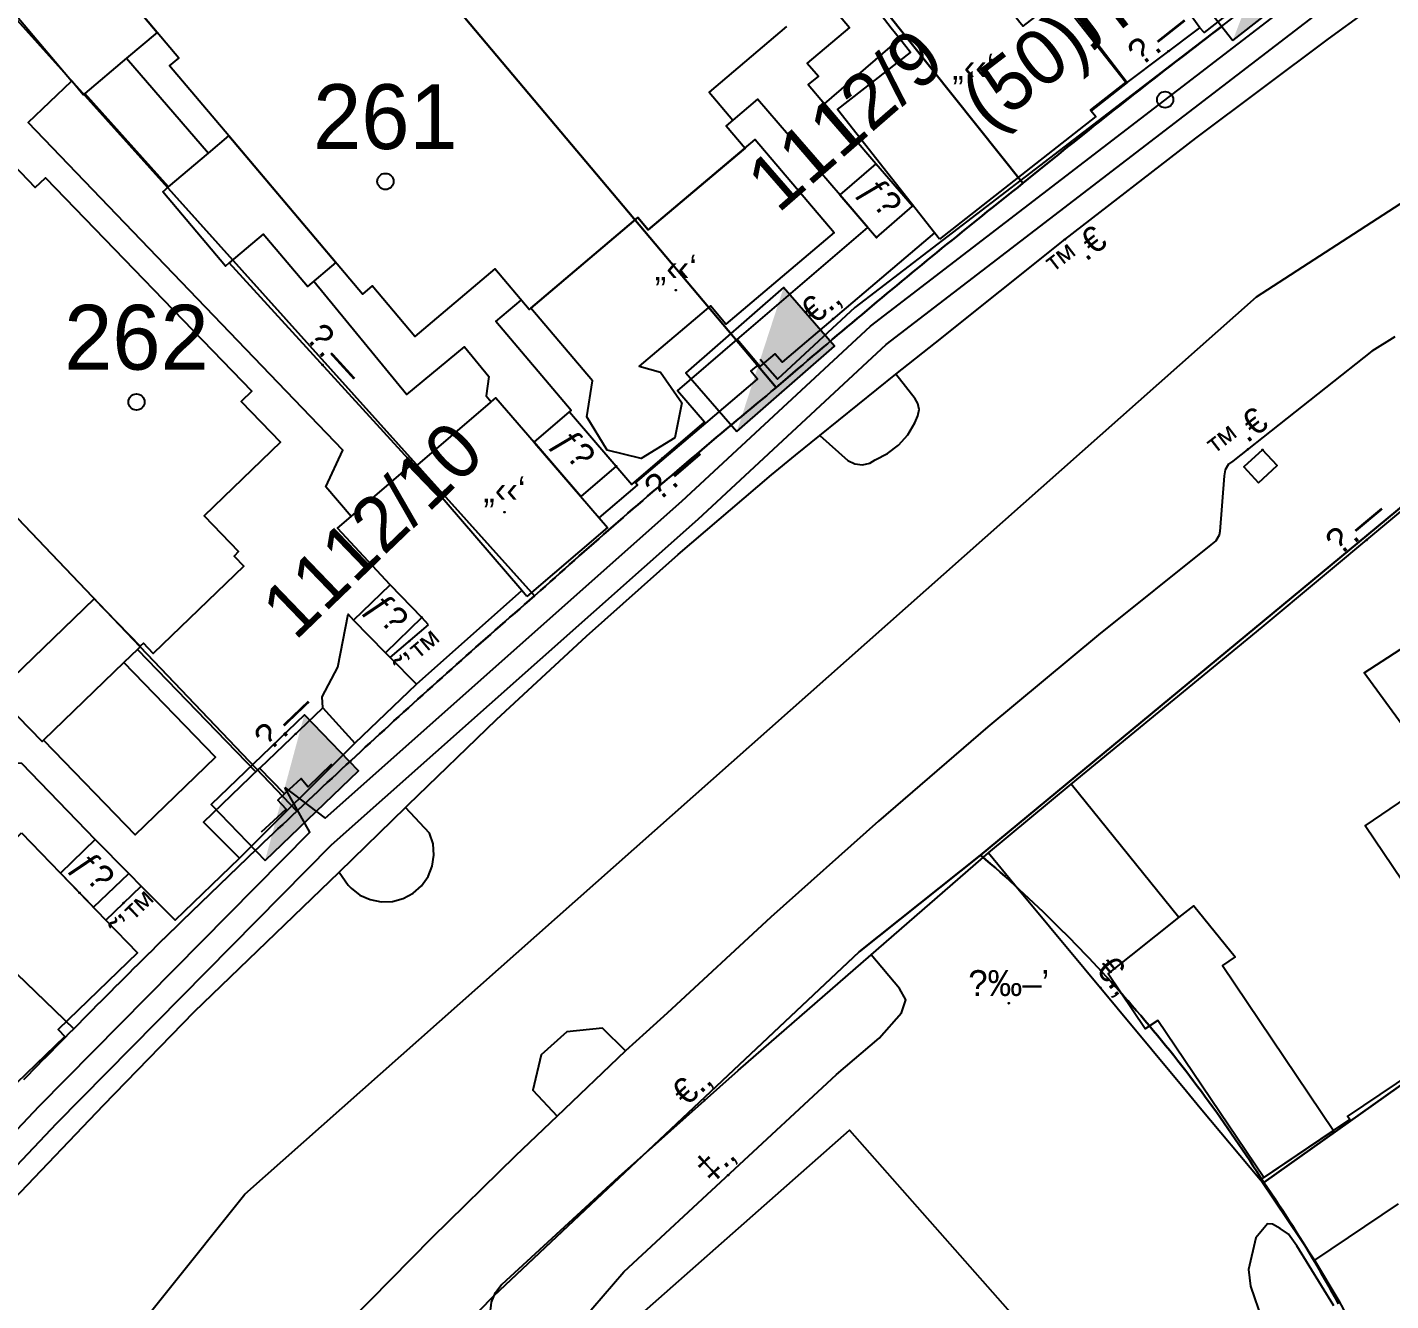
# Model space of a CAD drawing. Header units: metres. Extents: x 218299 to 220222, y 572714 to 574340.
# Drawn here: x 218856.38 to 218898.45, y 573636.9 to 573676.2 of the extents above; entities that cross this region are included whole.
import ezdxf
from ezdxf.enums import TextEntityAlignment as Align

# ---------------------------------------------------------------- set-up
doc = ezdxf.new("R2010")
doc.units = ezdxf.units.M
doc.header["$MEASUREMENT"] = 0
for name, color, linetype in [('1602', 44, 'Continuous'), ('1603', 44, 'Continuous'), ('6151', 102, 'CABLEUNDEXIST03'), ('6261', 7, 'Continuous'), ('6910', 102, 'Continuous'), ('A_POINTS', 2, 'Continuous'), ('M2200', 253, 'Continuous'), ('M2207', 253, 'Continuous'), ('M2401', 7, 'Continuous'), ('M2404', 7, 'Continuous'), ('M2407', 253, 'Continuous'), ('M2408', 253, 'Continuous'), ('M2412', 253, 'Continuous'), ('M2420', 253, 'Continuous'), ('M2601', 253, 'Continuous'), ('M2602', 253, 'Continuous'), ('M2604', 253, 'Continuous'), ('M2605', 253, 'Continuous'), ('M2612', 253, 'Continuous'), ('M2802', 253, 'Continuous'), ('M2804', 253, 'Continuous'), ('M5250', 253, 'Continuous')]:
    doc.layers.add(name, color=color, linetype=linetype)
doc.styles.add('HEBTXT', font='HEBTXT')
doc.styles.add('MAVAT_HEBTXT', font='HEBTXT')
doc.linetypes.add('CABLEUNDEXIST03', pattern='A,3.5,[222,elecad.shx,S=0.01,R=0,X=0,Y=0],1.5', length=5)

# ---------------------------------------------------------------- blocks, each defined once
blk = doc.blocks.new('6261')
blk.add_lwpolyline([(-2, -1.2), (2, -1.2), (2, 1.2), (-2, 1.2)], close=True)
at = {"color": 0}
blk.add_solid([(2, 1.2), (-2, -1.2), (2, -1.2)], dxfattribs=at)
at = {"color": 0, "style": 'HEBTXT'}
blk.add_attdef('PIL_NAME', (2.689, 2.418), '', height=1.7, dxfattribs=at)
at = {"style": 'HEBTXT'}
blk.add_attdef('CAMUT_MONIM', (2.489, 0.218), '', height=1.7, dxfattribs=at)
at = {"color": 0, "style": 'HEBTXT', "flags": 1}
for tag, p in [('TYPE', (2.585, -1.773)), ('MAP_TYPE', (2.689, -3.782))]:
    blk.add_attdef(tag, p, '', height=1.7, dxfattribs=at)
blk = doc.blocks.new('6910')
at = {"layer": 'A_POINTS'}
blk.add_circle((0, 0), 0.25, dxfattribs=at)
at = {"color": 0, "style": 'HEBTXT', "flags": 1}
blk.add_attdef('CODE', (-2.918, 6.399), '', height=1.7, dxfattribs=at)
at = {"color": 0, "style": 'HEBTXT'}
for tag, p in [('PATH', (0.169, 4.708)), ('HTCH', (0.169, 2.708))]:
    blk.add_attdef(tag, text='', height=1.7, dxfattribs=at).set_placement(p, align=Align.MIDDLE_CENTER)
blk = doc.blocks.new('1603')
at = {"layer": 'A_POINTS'}
blk.add_circle((0, 0), 0.25, dxfattribs=at)
at = {"color": 0, "style": 'HEBTXT'}
blk.add_attdef('PARCEL_NUM', text='', height=2, dxfattribs=at).set_placement((0, 1), align=Align.CENTER)
at = {"color": 0, "style": 'HEBTXT', "flags": 1}
blk.add_attdef('LOT_NUM', text='', height=2, dxfattribs=at).set_placement((0, -2.5), align=Align.CENTER)
blk = doc.blocks.new('M2404')
blk.add_circle((0, 0), 0.025)
at = {"style": 'MAVAT_HEBTXT'}
blk.add_attdef('NAME', text='', height=0.8, dxfattribs=at).set_placement((0, 1.592), align=Align.MIDDLE)
blk = doc.blocks.new('M2804')
blk.add_circle((0, 0), 0.025)
at = {"style": 'MAVAT_HEBTXT'}
blk.add_attdef('NAME', text='', height=0.8, dxfattribs=at).set_placement((0, 1.592), align=Align.MIDDLE)
blk = doc.blocks.new('M2602')
blk.add_circle((0, 0), 0.025)
at = {"style": 'MAVAT_HEBTXT'}
blk.add_attdef('NAME', text='', height=0.8, dxfattribs=at).set_placement((0, 1.592), align=Align.MIDDLE)
blk = doc.blocks.new('M2604')
blk.add_circle((0, 0), 0.025)
at = {"style": 'MAVAT_HEBTXT'}
blk.add_attdef('NAME', text='', height=0.8, dxfattribs=at).set_placement((0, 1.592), align=Align.MIDDLE)
blk = doc.blocks.new('M2605')
blk.add_circle((0, 0), 0.025)
at = {"style": 'MAVAT_HEBTXT'}
blk.add_attdef('NAME', text='', height=0.8, dxfattribs=at).set_placement((0, 1.592), align=Align.MIDDLE)
blk = doc.blocks.new('M2612')
blk.add_circle((0, 0), 0.025)
at = {"style": 'MAVAT_HEBTXT'}
blk.add_attdef('NAME', text='', height=0.8, dxfattribs=at).set_placement((0, 1.592), align=Align.MIDDLE)
blk = doc.blocks.new('M2207')
blk.add_circle((0, 0), 0.025)
at = {"style": 'MAVAT_HEBTXT'}
blk.add_attdef('NAME', text='', height=0.8, dxfattribs=at).set_placement((0, 1.592), align=Align.MIDDLE)
blk = doc.blocks.new('M2412')
blk.add_circle((0, 0), 0.025)
at = {"style": 'MAVAT_HEBTXT'}
blk.add_attdef('NAME', text='', height=0.8, dxfattribs=at).set_placement((0, 1.592), align=Align.MIDDLE)
blk = doc.blocks.new('M5250')
blk.add_circle((0, 0), 0.025)
at = {"style": 'MAVAT_HEBTXT'}
blk.add_attdef('NAME', text='', height=0.8, dxfattribs=at).set_placement((0, 1.25), align=Align.MIDDLE)
blk = doc.blocks.new('111')
at = {"layer": 'M2200'}
for points in [[(218879.809, 573676.218, 587.205), (218877.414, 573674.193, 587.205), (218878.148, 573673.325, 584.471), (218878.148, 573673.325, 584.471), (218877.947, 573673.155, 584.471), (218878.529, 573672.467, 584.1), (218875.542, 573669.941, 584.1), (218875.542, 573669.941, 584.1), (218875.218, 573670.324, 584.167), (218871.917, 573667.533, 584.167), (218871.867, 573667.491, 584.167), (218870.809, 573668.742, 586.71), (218868.343, 573666.657, 586.71), (218867.024, 573668.217, 587.227), (218866.724, 573667.964, 587.227), (218862.6, 573672.842, 587.251), (218860.773, 573675.002, 587.261), (218861.062, 573675.246, 587.261), (218859.722, 573676.83, 586.98)], [(218855.496, 573672.429, 584.327), (218856.63, 573671.256, 586.892), (218856.94, 573671.555, 586.892), (218863.311, 573664.963, 586.892), (218862.986, 573664.648, 586.892), (218864.194, 573663.398, 584.619), (218861.837, 573661.119, 584.777), (218862.903, 573660.016, 584.259), (218862.76, 573659.878, 584.259), (218863.06, 573659.568, 584.181), (218860.271, 573656.872, 584.181), (218859.963, 573657.19, 584.226), (218859.865, 573657.095, 584.271), (218858.449, 573658.56, 585.103), (218858.449, 573658.56, 585.103), (218855.63, 573655.836, 585.463)], [(218898.675, 573639.893, 583.807), (218896.092, 573638.152, 583.582), (218896.092, 573638.152, 583.582), (218894.424, 573640.628, 583.875), (218894.424, 573640.628, 583.875), (218896.685, 573642.152, 583.967), (218897.183, 573642.487, 583.987), (218897.117, 573642.586, 583.537), (218901.644, 573645.636, 584.392), (218897.653, 573651.558, 583.672), (218899.943, 573653.102, 583.66)]]:
    blk.add_polyline3d(points, dxfattribs=at)
blk.add_polyline3d([(218873.056, 573634.487, 583.514), (218881.748, 573642.16, 583.514), (218888.252, 573634.793, 583.544), (218881.669, 573628.981, 583.544), (218881.669, 573628.981, 583.544), (218878.914, 573632.102, 583.694), (218877.761, 573631.085, 583.694), (218878.435, 573630.322, 583.064), (218877.479, 573629.477, 583.064), (218877.479, 573629.477, 583.064)], close=True, dxfattribs=at)
at = {"layer": 'M2207'}
for points in [[(218860.555, 573677.534, 584.111), (218859.722, 573676.83, 584.111), (218860.391, 573676.039, 584.021), (218859.448, 573675.241, 584.031), (218858.157, 573674.15, 584.043), (218858.109, 573674.11, 584.044), (218857.762, 573674.52, 584.083), (218857.748, 573674.536, 584.084), (218855.322, 573677.406, 584.359), (218855.322, 573677.406, 584.359), (218855.322, 573677.406, 584.359), (218858.623, 573680.197, 584.336), (218858.623, 573680.197, 584.336), (218860.602, 573677.857, 584.111), (218860.415, 573677.699, 584.111)], [(218884.526, 573669.656, 582.986), (218884.375, 573669.85, 583.003), (218881.383, 573673.657, 583.324), (218883.627, 573675.42, 583.346), (218883.3, 573675.836, 583.296), (218883.036, 573676.173, 583.256), (218882.445, 573676.925, 583.166), (218882.445, 573676.925, 583.166), (218884.987, 573678.923, 583.414), (218886.217, 573677.358, 583.309), (218887.005, 573676.356, 583.242), (218887.105, 573676.228, 583.234), (218888.222, 573677.105, 583.054), (218890.269, 573674.5, 583.054), (218889.183, 573673.647, 583.042), (218889.207, 573673.616, 583.042), (218889.344, 573673.442, 583.042)], [(218862.6, 573672.842, 584.651), (218865.902, 573668.936, 583.796), (218865.026, 573668.195, 583.695), (218863.659, 573669.812, 584.077), (218862.613, 573668.928, 583.794), (218862.496, 573668.829, 583.762), (218860.561, 573671.118, 583.762), (218860.741, 573671.27, 583.841), (218861.973, 573672.311, 584.378)], [(218871.917, 573667.533, 584.167), (218875.218, 573670.324, 584.167), (218875.542, 573669.941, 584.077), (218878.843, 573672.732, 583.987), (218881.273, 573669.858, 583.897), (218877.936, 573667.036, 583.897), (218877.461, 573667.598, 583.909), (218875.257, 573665.734, 583.954), (218875.918, 573665.552, 583.459), (218876.574, 573664.607, 583.47), (218876.358, 573663.523, 583.47), (218875.317, 573662.892, 583.582), (218874.272, 573663.144, 583.627), (218873.644, 573664.172, 583.582), (218873.815, 573665.288, 584.032)], [(218871.798, 573658.632, 582.727), (218871.636, 573658.82, 582.748), (218868.361, 573662.632, 583.155), (218868.361, 573662.632, 583.155), (218870.675, 573664.62, 583.281), (218870.691, 573664.634, 583.282), (218870.842, 573664.764, 583.29), (218872.02, 573663.392, 583.12), (218872.042, 573663.367, 583.117), (218874.022, 573661.062, 582.832), (218874.279, 573660.764, 582.795)], [(218855.63, 573655.836, 584.139), (218858.449, 573658.56, 584.139), (218859.872, 573657.088, 583.764), (218859.779, 573656.998, 583.764), (218859.366, 573656.598, 583.764), (218856.881, 573654.197, 583.764), (218856.881, 573654.197, 583.764), (218856.838, 573654.156, 583.764), (218855.732, 573655.3, 584.064), (218855.947, 573655.508, 584.064)], [(218856.207, 573651.333, 582.554), (218857.401, 573650.098, 582.469), (218858.805, 573648.647, 582.369), (218859.786, 573647.633, 582.299), (218857.338, 573645.265, 582.224), (218857.539, 573645.057, 582.224), (218855.446, 573643.032, 582.074), (218855.335, 573643.147, 582.077), (218854.476, 573644.035, 582.106), (218851.801, 573646.801, 582.194), (218853.84, 573648.773, 582.366), (218853.931, 573648.861, 582.374), (218853.795, 573649, 582.374), (218856.207, 573651.333, 582.554)], [(218896.685, 573642.152, 583.672), (218894.528, 573640.698, 583.65), (218891.258, 573645.551, 583.56), (218890.873, 573645.291, 583.335), (218889.73, 573646.989, 583.245), (218891.909, 573648.721, 583.282), (218892.369, 573649.086, 583.29), (218893.65, 573647.514, 583.312), (218893.252, 573647.246, 583.65)]]:
    blk.add_polyline3d(points, close=True, dxfattribs=at)
at = {"layer": 'M2401'}
for points in [[(218855.965, 573640.036, 579.686), (218858.737, 573642.936, 579.755), (218861.536, 573645.809, 579.894), (218866.002, 573650.123, 580.164), (218866.28, 573649.726, 580.164), (218866.371, 573649.63, 580.164), (218866.645, 573649.418, 580.166), (218866.961, 573649.275, 580.171), (218867.301, 573649.207, 580.177), (218867.647, 573649.219, 580.185), (218867.982, 573649.309, 580.195), (218868.286, 573649.474, 580.205), (218868.546, 573649.704, 580.215), (218868.745, 573649.987, 580.226), (218868.875, 573650.309, 580.235), (218868.928, 573650.651, 580.243), (218868.901, 573650.997, 580.25), (218868.796, 573651.327, 580.254), (218868.047, 573652.118, 580.254), (218868.136, 573652.199, 580.254), (218870.86, 573654.83, 580.244), (218873.637, 573657.405, 580.255), (218876.466, 573659.923, 580.287), (218879.345, 573662.383, 580.34), (218880.087, 573662.991, 580.359), (218880.829, 573663.599, 580.377), (218881.699, 573662.829, 580.437), (218881.911, 573662.725, 580.437), (218882.145, 573662.697, 580.437), (218882.376, 573662.748, 580.437), (218882.542, 573662.844, 580.437), (218882.923, 573663.039, 580.438), (218883.261, 573663.301, 580.436), (218883.544, 573663.621, 580.432), (218883.763, 573663.989, 580.426), (218883.855, 573664.21, 580.422), (218883.897, 573664.4, 580.422), (218883.86, 573664.59, 580.422), (218883.772, 573664.727, 580.422), (218883.175, 573665.495, 580.441), (218884.397, 573666.461, 580.479), (218888.392, 573669.649, 580.491), (218892.437, 573672.774, 580.504), (218896.53, 573675.836, 580.52), (218897.691, 573676.686, 580.524)], [(218898.571, 573666.641, 580.308), (218897.866, 573666.197, 580.309), (218893.571, 573662.804, 580.286), (218893.441, 573662.709, 580.286), (218893.336, 573662.544, 580.286), (218893.304, 573662.35, 580.286), (218893.173, 573660.637, 580.219), (218893.149, 573660.522, 580.221), (218893.05, 573660.347, 580.218), (218892.892, 573660.224, 580.207), (218889.434, 573657.451, 580.221), (218886.013, 573654.607, 580.22), (218882.644, 573651.702, 580.207), (218879.326, 573648.739, 580.18), (218876.119, 573645.77, 580.141), (218875.476, 573645.189, 580.064), (218874.834, 573644.609, 579.987), (218874.125, 573645.313, 579.987), (218873.025, 573645.199, 579.987), (218872.235, 573644.486, 579.987), (218871.984, 573643.394, 579.987), (218872.729, 573642.599, 579.987), (218871.446, 573641.37, 579.906), (218868.866, 573638.836, 579.78), (218866.327, 573636.258, 579.707)]]:
    blk.add_polyline3d(points, dxfattribs=at)
at = {"layer": 'M2404'}
for points in [[(218855.965, 573640.036, 579.686), (218858.737, 573642.936, 579.755), (218861.536, 573645.809, 579.894), (218866.002, 573650.123, 580.164), (218866.28, 573649.726, 580.164), (218866.371, 573649.63, 580.164), (218866.645, 573649.418, 580.166), (218866.961, 573649.275, 580.171), (218867.301, 573649.207, 580.177), (218867.647, 573649.219, 580.185), (218867.982, 573649.309, 580.195), (218868.286, 573649.474, 580.205), (218868.546, 573649.704, 580.215), (218868.745, 573649.987, 580.226), (218868.875, 573650.309, 580.235), (218868.928, 573650.651, 580.243), (218868.901, 573650.997, 580.25), (218868.796, 573651.327, 580.254), (218868.047, 573652.118, 580.254), (218868.136, 573652.199, 580.254), (218870.86, 573654.83, 580.244), (218873.637, 573657.405, 580.255), (218876.466, 573659.923, 580.287), (218879.345, 573662.383, 580.34), (218880.087, 573662.991, 580.359), (218880.829, 573663.599, 580.377), (218881.699, 573662.829, 580.437), (218881.911, 573662.725, 580.437), (218882.145, 573662.697, 580.437), (218882.376, 573662.748, 580.437), (218882.542, 573662.844, 580.437), (218882.923, 573663.039, 580.438), (218883.261, 573663.301, 580.436), (218883.544, 573663.621, 580.432), (218883.763, 573663.989, 580.426), (218883.855, 573664.21, 580.422), (218883.897, 573664.4, 580.422), (218883.86, 573664.59, 580.422), (218883.772, 573664.727, 580.422), (218883.175, 573665.495, 580.441), (218884.397, 573666.461, 580.479), (218888.392, 573669.649, 580.491), (218892.437, 573672.774, 580.504), (218896.53, 573675.836, 580.52), (218897.691, 573676.686, 580.524)], [(218898.571, 573666.641, 580.308), (218897.866, 573666.197, 580.309), (218893.571, 573662.804, 580.286), (218893.441, 573662.709, 580.286), (218893.336, 573662.544, 580.286), (218893.304, 573662.35, 580.286), (218893.173, 573660.637, 580.219), (218893.149, 573660.522, 580.221), (218893.05, 573660.347, 580.218), (218892.892, 573660.224, 580.207), (218889.434, 573657.451, 580.221), (218886.013, 573654.607, 580.22), (218882.644, 573651.702, 580.207), (218879.326, 573648.739, 580.18), (218876.119, 573645.77, 580.141), (218875.476, 573645.189, 580.064), (218874.834, 573644.609, 579.987), (218874.125, 573645.313, 579.987), (218873.025, 573645.199, 579.987), (218872.235, 573644.486, 579.987), (218871.984, 573643.394, 579.987), (218872.729, 573642.599, 579.987), (218871.446, 573641.37, 579.906), (218868.866, 573638.836, 579.78), (218866.327, 573636.258, 579.707)]]:
    blk.add_polyline3d(points, dxfattribs=at)
at = {"layer": 'M2407'}
for points in [[(218865.328, 573682.055, 581.439), (218872.009, 573687.704, 581.439), (218881.747, 573676.187, 581.409), (218880.447, 573675.088, 581.409), (218880.787, 573674.687, 581.409), (218880.477, 573674.426, 581.409), (218880.974, 573673.838, 581.379)], [(218859.448, 573675.241, 581.499), (218861.973, 573672.311, 581.439)], [(218866.37, 573661.096, 581.109), (218865.598, 573662.019, 581.109), (218866.118, 573663.145, 581.169), (218856.414, 573673.262, 581.079), (218857.748, 573674.536, 581.079)], [(218865.22, 573668.359, 581.487), (218868.095, 573664.86, 581.529), (218869.868, 573666.33, 581.499), (218870.62, 573665.422, 581.499), (218870.539, 573664.819, 581.469), (218870.691, 573664.634, 581.469)], [(218873.108, 573664.326, 581.409), (218873.164, 573664.374, 581.409), (218870.841, 573667.12, 581.409), (218871.622, 573667.78, 581.409)], [(218899.943, 573653.102, 580.94), (218897.626, 573656.274, 581), (218901.163, 573658.572, 580.94), (218901.785, 573658.461, 580.94), (218903.57, 573655.546, 580.82)], [(218865.501, 573655.193, 581.109), (218865.478, 573655.536, 581.079), (218865.968, 573656.447, 581.079), (218866.279, 573658.082, 581.079), (218866.446, 573657.896, 581.109)], [(218856.881, 573654.197, 581.094), (218859.709, 573651.271, 581.064), (218862.194, 573653.672, 581.064), (218859.366, 573656.598, 581.064)], [(218853.862, 573653.493, 581.049), (218856.208, 573653.486, 581.049), (218858.474, 573651.127, 581.049)]]:
    blk.add_polyline3d(points, dxfattribs=at)
at = {"layer": 'M2408'}
for points in [[(218893.589, 573676.731, 580.468), (218892.685, 573676.03, 580.468), (218892.552, 573676.182, 580.468)], [(218890.319, 573674.496, 580.498), (218889.207, 573673.616, 580.498)], [(218880.829, 573663.599, 580.377), (218883.175, 573665.495, 580.441)], [(218868.39, 573655.928, 580.337), (218871.636, 573658.82, 580.277)], [(218862.934, 573650.56, 580.179), (218866.486, 573654.104, 580.269)], [(218886.035, 573650.721, 580.19), (218888.59, 573652.838, 580.19)], [(218868.047, 573652.118, 580.254), (218866.002, 573650.123, 580.164)], [(218872.729, 573642.599, 579.987), (218874.834, 573644.609, 579.987)]]:
    blk.add_polyline3d(points, dxfattribs=at)
at = {"layer": 'M2412'}
for points in [[(218882.564, 573671.987, 581.319), (218881.448, 573671.028, 581.319), (218882.578, 573669.713, 580.299), (218883.694, 573670.672, 580.299), (218882.564, 573671.987, 581.319)], [(218872.02, 573663.392, 581.409), (218873.108, 573664.326, 581.409), (218873.168, 573664.256, 581.359), (218874.548, 573662.65, 580.209), (218873.461, 573661.715, 580.209), (218872.02, 573663.392, 581.409)], [(218866.446, 573657.896, 581.109), (218867.579, 573658.992, 581.109), (218867.579, 573658.992, 581.109), (218868.555, 573657.982, 580.359), (218868.555, 573657.982, 580.359), (218867.433, 573656.897, 580.359), (218866.446, 573657.896, 581.109)], [(218858.474, 573651.127, 581.034), (218857.406, 573650.094, 581.034), (218858.421, 573649.044, 580.074), (218859.513, 573650.081, 580.074)]]:
    blk.add_polyline3d(points, close=True, dxfattribs=at)
at = {"layer": 'M2420', "linetype": 'Continuous', "lineweight": -3}
blk.add_lwpolyline([(218808, 573559.81), (218822, 573586.19), (218835.7, 573609.12), (218850.8, 573624.81), (218863.09, 573640.19), (218894.3, 573667.88), (218905.3, 573675), (218908.988, 573677.282)], dxfattribs=at)
at = {"layer": 'M2601'}
blk.add_polyline3d([(218859.779, 573656.998, 583.104), (218863.432, 573653.221, 583.104)], dxfattribs=at)
at = {"layer": 'M2602'}
for points in [[(218860.741, 573671.27, 583.618), (218858.157, 573674.15, 583.618)], [(218884.375, 573669.85, 582.879), (218879.671, 573665.862, 582.879), (218879.45, 573666.123, 582.879), (218878.984, 573665.728, 582.879), (218878.94, 573665.781, 582.879), (218878.281, 573666.558, 582.879)], [(218877.32, 573663.983, 581.919), (218878.914, 573665.333, 581.919), (218878.704, 573665.581, 581.919), (218878.94, 573665.781, 581.919)], [(218874.022, 573661.062, 582.819), (218875.203, 573662.063, 582.819), (218875.142, 573662.136, 582.819), (218877.32, 573663.983, 582.819), (218877.32, 573663.983, 582.819)], [(218868.765, 573657.755, 582.789), (218868.555, 573657.982, 582.789), (218867.579, 573658.992, 582.789)], [(218864.319, 573652.54, 581.499), (218863.551, 573653.336, 581.499)], [(218863.608, 573651.366, 581.454), (218864.37, 573652.066, 581.454), (218864.108, 573652.345, 581.454), (218864.319, 573652.54, 581.454), (218864.469, 573652.68, 581.454), (218864.831, 573653.014, 581.454), (218865.046, 573652.758, 581.454), (218865.775, 573653.468, 581.454)], [(218871.452, 573634.543, 580.655), (218871.273, 573634.746, 580.655), (218871.006, 573635.048, 580.655), (218870.825, 573635.511, 580.627), (218870.72, 573635.998, 580.604), (218870.698, 573636.224, 580.595), (218870.663, 573636.541, 580.595), (218870.681, 573636.667, 580.595), (218870.709, 573636.856, 580.595), (218870.831, 573637.151, 580.595), (218871.022, 573637.406, 580.595), (218871.028, 573637.411, 580.595), (218874.634, 573640.725, 580.655), (218878.313, 573644.004, 580.625), (218882.413, 573647.571, 580.688), (218886.035, 573650.721, 580.745)], [(218886.035, 573650.721, 581.301), (218886.853, 573649.735, 581.318)], [(218886.853, 573649.735, 581.318), (218892.142, 573643.365, 581.427)], [(218892.142, 573643.365, 581.427), (218892.568, 573642.851, 581.436), (218894.424, 573640.628, 581.436)]]:
    blk.add_polyline3d(points, dxfattribs=at)
at = {"layer": 'M2604'}
blk.add_polyline3d([(218871.273, 573634.746, 581.01), (218871.639, 573634.506, 580.95), (218871.892, 573634.447, 580.95), (218872.241, 573634.832, 580.95), (218874.789, 573637.79, 580.95), (218881.344, 573643.877, 580.89), (218882.663, 573644.997, 580.89), (218883.353, 573645.787, 580.89), (218883.483, 573646.181, 580.89), (218883.286, 573646.534, 580.89), (218882.413, 573647.571, 580.89)], dxfattribs=at)
at = {"layer": 'M2605'}
for points in [[(218887.421, 573678.25, 581.638), (218887.421, 573678.25, 581.638), (218888.2, 573677.253, 581.638), (218888.447, 573676.938, 581.638), (218890.319, 573674.496, 581.638), (218890.319, 573674.496, 581.638), (218892.552, 573676.182, 581.638), (218892.552, 573676.182, 581.638), (218891.752, 573677.295, 581.638), (218895.888, 573680.566, 581.616), (218895.927, 573680.5, 581.616), (218896.717, 573679.168, 581.616), (218896.717, 573679.168, 581.616), (218898.933, 573680.842, 581.616), (218898.933, 573680.842, 581.616), (218898.021, 573682.064, 581.573), (218897.5, 573682.762, 581.548), (218897.5, 573682.762, 581.548)], [(218882.564, 573671.987, 581.319), (218880.974, 573673.838, 581.379), (218883.3, 573675.836, 581.379)], [(218873.108, 573664.326, 581.409), (218875.031, 573662.088, 581.349), (218877.272, 573664.013, 581.349), (218876.442, 573664.978, 581.349), (218878.281, 573666.558, 581.349), (218882.313, 573670.022, 581.349), (218881.457, 573671.017, 581.41), (218878.911, 573673.981, 581.589), (218878.148, 573673.325, 581.589)], [(218868.361, 573662.632, 581.469), (218862.613, 573668.928, 581.424)], [(218891.909, 573648.721, 581.143), (218888.59, 573652.838, 581.143), (218888.59, 573652.838, 581.143), (218894.482, 573657.688, 581.053), (218899.876, 573662.188, 580.918), (218900.416, 573662.656, 580.904), (218901.005, 573663.062, 580.889), (218901.636, 573663.399, 580.874), (218902.3, 573663.664, 580.859), (218902.99, 573663.853, 580.844), (218903.696, 573663.963, 580.829), (218904.41, 573663.995, 580.815), (218905.124, 573663.946, 580.801), (218905.827, 573663.818, 580.789), (218906.151, 573663.731, 580.783), (218906.829, 573663.596, 580.8), (218907.488, 573663.383, 580.814), (218908.117, 573663.096, 580.824), (218908.709, 573662.738, 580.83), (218909.256, 573662.314, 580.832), (218909.751, 573661.83, 580.83), (218909.913, 573661.645, 580.828), (218911.909, 573659.248, 580.783)], [(218867.579, 573658.992, 581.109), (218865.954, 573660.739, 581.109), (218866.37, 573661.096, 581.109), (218868.272, 573662.73, 581.109)], [(218863.563, 573653.347, 581.109), (218863.563, 573653.347, 581.109), (218865.501, 573655.193, 581.109), (218866.486, 573654.104, 581.109), (218866.486, 573654.104, 581.109), (218868.39, 573655.928, 581.109), (218868.39, 573655.928, 581.109), (218867.575, 573656.753, 581.109), (218867.432, 573656.897, 581.109), (218866.446, 573657.896, 581.109)], [(218858.474, 573651.127, 581.094), (218858.474, 573651.127, 581.094), (218859.513, 573650.081, 581.094), (218859.896, 573649.695, 581.094), (218860.943, 573648.641, 581.094), (218862.934, 573650.56, 581.094), (218862.934, 573650.56, 581.094), (218861.819, 573651.662, 581.094), (218863.551, 573653.336, 581.094), (218863.563, 573653.347, 581.094)], [(218896.092, 573638.152, 580.986), (218896.846, 573636.899, 580.986), (218897.53, 573635.607, 580.986), (218898.142, 573634.279, 580.986), (218898.677, 573632.929, 580.986), (218898.677, 573632.929, 580.986), (218912.811, 573638.83, 580.963), (218913.526, 573639.109, 580.94), (218917.647, 573640.719, 580.806), (218917.604, 573640.808, 580.806)]]:
    blk.add_polyline3d(points, dxfattribs=at)
at = {"layer": 'M2612'}
for points in [[(218867.575, 573656.753, 582.789), (218868.765, 573657.755, 582.789)], [(218858.805, 573648.647, 581.484), (218859.896, 573649.695, 581.484)]]:
    blk.add_polyline3d(points, dxfattribs=at)
at = {"layer": 'M2802'}
blk.add_polyline3d([(218896.689, 573636.738, 580.16), (218895.545, 573638.595, 580.16), (218895.293, 573638.954, 580.16), (218895.032, 573639.128, 580.16), (218894.796, 573639.257, 580.16), (218894.644, 573639.276, 580.16), (218894.28, 573638.841, 580.16), (218894.056, 573637.866, 580.16), (218894.118, 573637.343, 580.16), (218894.48, 573636.296, 580.16)], dxfattribs=at)
at = {"layer": 'M5250'}
blk.add_polyline3d([(218894.367, 573662.14, 580.313), (218894.938, 573662.668, 580.313), (218894.487, 573663.157, 580.313), (218893.916, 573662.629, 580.313), (218894.367, 573662.14, 580.313)], dxfattribs=at)
at = {"layer": 'M2207'}
ref = blk.add_blockref('M2207', (218885.57, 573674.28), dxfattribs=dict(at, xscale=0.5, yscale=0.5, zscale=0.5))
ref.add_attrib('NAME', '„‹‹‘', dxfattribs={"layer": '0', "height": 0.8, "style": 'MAVAT_HEBTXT'}).set_placement((218885.57, 573674.905), align=Align.MIDDLE)
ref = blk.add_blockref('M2207', (218876.392, 573668.083), dxfattribs=dict(at, xscale=0.5, yscale=0.5, zscale=0.5))
ref.add_attrib('NAME', '„‹‹‘', dxfattribs={"layer": '0', "height": 0.8, "style": 'MAVAT_HEBTXT'}).set_placement((218876.392, 573668.708), align=Align.MIDDLE)
ref = blk.add_blockref('M2207', (218871.102, 573661.235), dxfattribs=dict(at, xscale=0.5, yscale=0.5, zscale=0.5))
ref.add_attrib('NAME', '„‹‹‘', dxfattribs={"layer": '0', "height": 0.8, "style": 'MAVAT_HEBTXT'}).set_placement((218871.102, 573661.86), align=Align.MIDDLE)
at = {"layer": 'M2404'}
ref = blk.add_blockref('M2404', (218888.392, 573669.649), dxfattribs=dict(at, xscale=0.5, yscale=0.5, zscale=0.5))
ref.add_attrib('NAME', '™.€', dxfattribs={"layer": '0', "height": 0.8, "rotation": 37.6907, "style": 'MAVAT_HEBTXT'}).set_placement((218888.728, 573669.214), align=Align.MIDDLE)
ref = blk.add_blockref('M2404', (218894.037, 573663.172), dxfattribs=dict(at, xscale=0.5, yscale=0.5, zscale=0.5))
ref.add_attrib('NAME', '™.€', dxfattribs={"layer": '0', "height": 0.8, "rotation": 37.6907, "style": 'MAVAT_HEBTXT'}).set_placement((218893.701, 573663.608), align=Align.MIDDLE)
at = {"layer": 'M2412'}
ref = blk.add_blockref('M2412', (218882.578, 573669.713), dxfattribs=dict(at, xscale=0.5, yscale=0.5, zscale=0.5))
ref.add_attrib('NAME', 'ƒ\x8e', dxfattribs={"layer": '0', "height": 0.8, "rotation": 310.6688, "style": 'MAVAT_HEBTXT'}).set_placement((218882.653, 573670.902), align=Align.MIDDLE)
ref = blk.add_blockref('M2412', (218874.548, 573662.65), dxfattribs=dict(at, xscale=0.5, yscale=0.5, zscale=0.5))
ref.add_attrib('NAME', 'ƒ\x8e', dxfattribs={"layer": '0', "height": 0.8, "rotation": 310.6688, "style": 'MAVAT_HEBTXT'}).set_placement((218873.194, 573663.138), align=Align.MIDDLE)
ref = blk.add_blockref('M2412', (218868.55, 573657.987), dxfattribs=dict(at, xscale=0.5, yscale=0.5, zscale=0.5))
ref.add_attrib('NAME', 'ƒ\x8e', dxfattribs={"layer": '0', "height": 0.8, "rotation": 314.022, "style": 'MAVAT_HEBTXT'}).set_placement((218867.428, 573658.067), align=Align.MIDDLE)
ref = blk.add_blockref('M2412', (218857.994, 573649.485), dxfattribs=dict(at, xscale=0.5, yscale=0.5, zscale=0.5))
ref.add_attrib('NAME', 'ƒ\x8e', dxfattribs={"layer": '0', "height": 0.8, "rotation": 314.0467, "style": 'MAVAT_HEBTXT'}).set_placement((218858.361, 573650.102), align=Align.MIDDLE)
at = {"layer": 'M2602'}
ref = blk.add_blockref('M2602', (218881.245, 573667.197), dxfattribs=dict(at, xscale=0.5, yscale=0.5, zscale=0.5))
ref.add_attrib('NAME', '€.‚', dxfattribs={"layer": '0', "height": 0.8, "rotation": 40.2855, "style": 'MAVAT_HEBTXT'}).set_placement((218880.889, 573667.616), align=Align.MIDDLE)
ref = blk.add_blockref('M2602', (218889.498, 573646.55), dxfattribs=dict(at, xscale=0.5, yscale=0.5, zscale=0.5))
ref.add_attrib('NAME', '€.‚', dxfattribs={"layer": '0', "height": 0.8, "rotation": 309.7038, "style": 'MAVAT_HEBTXT'}).set_placement((218889.921, 573646.901), align=Align.MIDDLE)
ref = blk.add_blockref('M2602', (218877.279, 573643.082), dxfattribs=dict(at, xscale=0.5, yscale=0.5, zscale=0.5))
ref.add_attrib('NAME', '€.‚', dxfattribs={"layer": '0', "height": 0.8, "rotation": 41.704, "style": 'MAVAT_HEBTXT'}).set_placement((218876.913, 573643.492), align=Align.MIDDLE)
at = {"layer": 'M2604'}
ref = blk.add_blockref('M2604', (218878.004, 573640.775), dxfattribs=dict(at, xscale=0.5, yscale=0.5, zscale=0.5))
ref.add_attrib('NAME', '‡.‚', dxfattribs={"layer": '0', "height": 0.8, "rotation": 42.8758, "style": 'MAVAT_HEBTXT'}).set_placement((218877.63, 573641.178), align=Align.MIDDLE)
at = {"layer": 'M2605'}
ref = blk.add_blockref('M2605', (218891.593, 573675.458), dxfattribs=dict(at, xscale=0.5, yscale=0.5, zscale=0.5))
ref.add_attrib('NAME', '\x9a.—', dxfattribs={"layer": '0', "height": 0.8, "rotation": 38.3338, "style": 'MAVAT_HEBTXT'}).set_placement((218891.252, 573675.889), align=Align.MIDDLE)
ref = blk.add_blockref('M2605', (218865.487, 573665.78), dxfattribs=dict(at, xscale=0.5, yscale=0.5, zscale=0.5))
ref.add_attrib('NAME', '\x9a.—', dxfattribs={"layer": '0', "height": 0.8, "rotation": 312.3927, "style": 'MAVAT_HEBTXT'}).set_placement((218865.893, 573666.151), align=Align.MIDDLE)
ref = blk.add_blockref('M2605', (218875.974, 573662.898), dxfattribs=dict(at, xscale=0.5, yscale=0.5, zscale=0.5))
ref.add_attrib('NAME', '\x9a.—', dxfattribs={"layer": '0', "height": 0.8, "rotation": 40.6688, "style": 'MAVAT_HEBTXT'}).set_placement((218876.332, 573662.48), align=Align.MIDDLE)
ref = blk.add_blockref('M2605', (218897.704, 573660.376), dxfattribs=dict(at, xscale=0.5, yscale=0.5, zscale=0.5))
ref.add_attrib('NAME', '\x9a.—', dxfattribs={"layer": '0', "height": 0.8, "rotation": 39.8322, "style": 'MAVAT_HEBTXT'}).set_placement((218897.352, 573660.798), align=Align.MIDDLE)
ref = blk.add_blockref('M2605', (218864.662, 573654.394), dxfattribs=dict(at, xscale=0.5, yscale=0.5, zscale=0.5))
ref.add_attrib('NAME', '\x9a.—', dxfattribs={"layer": '0', "height": 0.8, "rotation": 43.7706, "style": 'MAVAT_HEBTXT'}).set_placement((218864.281, 573654.791), align=Align.MIDDLE)
at = {"layer": 'M2612'}
ref = blk.add_blockref('M2612', (218868.17, 573657.254), dxfattribs=dict(at, xscale=0.5, yscale=0.5, zscale=0.5))
ref.add_attrib('NAME', '˜’™', dxfattribs={"layer": '0', "height": 0.8, "rotation": 40.0885, "style": 'MAVAT_HEBTXT'}).set_placement((218868.525, 573656.833), align=Align.MIDDLE)
ref = blk.add_blockref('M2612', (218859.351, 573649.171), dxfattribs=dict(at, xscale=0.5, yscale=0.5, zscale=0.5))
ref.add_attrib('NAME', '˜’™', dxfattribs={"layer": '0', "height": 0.8, "rotation": 43.8336, "style": 'MAVAT_HEBTXT'}).set_placement((218859.732, 573648.774), align=Align.MIDDLE)
at = {"layer": 'M2804'}
ref = blk.add_blockref('M2804', (218886.662, 573646.078, 584), dxfattribs=dict(at, xscale=0.5, yscale=0.5, zscale=0.5))
ref.add_attrib('NAME', '\x8d‰–’', dxfattribs={"layer": '0', "height": 0.8, "style": 'MAVAT_HEBTXT'}).set_placement((218886.662, 573646.703, 584), align=Align.MIDDLE)
at = {"layer": 'M5250', "xscale": 0.5, "yscale": 0.5, "zscale": 0.5}
blk.add_blockref('M5250', (218894.487, 573663.157, 580.313), dxfattribs=at)

msp = doc.modelspace()

# ---------------------------------------------------------------- linework, layer by layer
at = {"layer": '1602'}
for points in [[(218982.8, 573707.78), (218955.52, 573696.418), (218938, 573687.57), (218923.066, 573678.725), (218900.09, 573662.49), (218885.79, 573650.65), (218882.05, 573647.67), (218870.78, 573637.05), (218868.49, 573634.71), (218857.01, 573622.33), (218846.42, 573609.43), (218841.01, 573603.09), (218833.52, 573592.28), (218829.2, 573585.31), (218826.78, 573581.43)], [(218871.524, 573690.918), (218887.094, 573671.381), (218886.9374, 573671.2566), (218886.7809, 573671.1321), (218886.6245, 573671.0074), (218886.4682, 573670.8826), (218886.312, 573670.7577), (218886.156, 573670.6326), (218886, 573670.5074), (218885.8441, 573670.3821), (218885.6884, 573670.2566), (218885.5327, 573670.131), (218885.3772, 573670.0053), (218885.2218, 573669.8794), (218885.0664, 573669.7534), (218884.9112, 573669.6273), (218884.7561, 573669.5011), (218884.6011, 573669.3747), (218884.4462, 573669.2482), (218884.2914, 573669.1215), (218884.1367, 573668.9947), (218883.9822, 573668.8678), (218883.8277, 573668.7408), (218883.6734, 573668.6136), (218883.5191, 573668.4863), (218883.365, 573668.3588), (218883.2109, 573668.2313), (218883.057, 573668.1036), (218882.9032, 573667.9757), (218882.7495, 573667.8478), (218882.5959, 573667.7197), (218882.4424, 573667.5914), (218882.289, 573667.4631), (218882.1358, 573667.3346), (218881.9826, 573667.206), (218881.8296, 573667.0772), (218881.6766, 573666.9483), (218881.5238, 573666.8193), (218881.3711, 573666.6902), (218881.2185, 573666.5609), (218881.066, 573666.4315), (218880.9136, 573666.302), (218880.7613, 573666.1724), (218880.6091, 573666.0426), (218880.4571, 573665.9126), (218880.3051, 573665.7826), (218880.1533, 573665.6524), (218880.0016, 573665.5221), (218879.8499, 573665.3917), (218879.6984, 573665.2611), (218879.491, 573665.082), (218863.401, 573684.191)], [(218893.2347, 573676.221), (218893.0757, 573676.0998), (218892.9167, 573675.9784), (218892.7579, 573675.8569), (218892.5991, 573675.7353), (218892.4405, 573675.6135), (218892.2819, 573675.4916), (218892.1235, 573675.3695), (218891.9651, 573675.2473), (218891.8069, 573675.125), (218891.6488, 573675.0025), (218891.4908, 573674.88), (218891.3328, 573674.7572), (218891.175, 573674.6344), (218891.0173, 573674.5114), (218890.8597, 573674.3882), (218890.7022, 573674.265), (218890.5448, 573674.1416), (218890.3875, 573674.0181), (218890.2303, 573673.8944), (218890.0733, 573673.7706), (218889.9163, 573673.6467), (218889.7594, 573673.5226), (218889.6027, 573673.3984), (218889.446, 573673.2741), (218889.2894, 573673.1496), (218889.133, 573673.025), (218888.9767, 573672.9003), (218888.8204, 573672.7754), (218888.6643, 573672.6504), (218888.5083, 573672.5253), (218888.3524, 573672.4), (218888.1966, 573672.2746), (218888.0409, 573672.1491), (218887.8853, 573672.0234), (218887.7298, 573671.8976), (218887.5744, 573671.7717), (218887.4191, 573671.6457), (218887.264, 573671.5195), (218887.094, 573671.381), (218871.524, 573690.918)], [(218863.401, 573684.191), (218879.491, 573665.082), (218879.3369, 573664.9545), (218879.1829, 573664.827), (218879.0289, 573664.6992), (218878.8751, 573664.5714), (218878.7215, 573664.4434), (218878.5679, 573664.3153), (218878.4144, 573664.1871), (218878.261, 573664.0587), (218878.1078, 573663.9302), (218877.9546, 573663.8016), (218877.8016, 573663.6728), (218877.6487, 573663.5439), (218877.4959, 573663.4149), (218877.3431, 573663.2857), (218877.1905, 573663.1564), (218877.0381, 573663.027), (218876.8857, 573662.8975), (218876.7334, 573662.7678), (218876.5813, 573662.638), (218876.4292, 573662.5081), (218876.2773, 573662.378), (218876.1255, 573662.2478), (218875.9737, 573662.1175), (218875.8221, 573661.9871), (218875.6706, 573661.8565), (218875.5193, 573661.7258), (218875.368, 573661.5949), (218875.2168, 573661.464), (218875.0658, 573661.3329), (218874.9149, 573661.2017), (218874.764, 573661.0703), (218874.6133, 573660.9388), (218874.4627, 573660.8072), (218874.3122, 573660.6755), (218874.1619, 573660.5436), (218874.0116, 573660.4116), (218873.8615, 573660.2795), (218873.7114, 573660.1473), (218873.5615, 573660.0149), (218873.4117, 573659.8824), (218873.262, 573659.7498), (218873.1124, 573659.617), (218872.9629, 573659.4841), (218872.8136, 573659.3511), (218872.6643, 573659.218), (218872.5152, 573659.0847), (218872.3662, 573658.9513), (218872.2173, 573658.8178), (218872.026, 573658.646), (218855.325, 573677.239)], [(218855.325, 573677.239), (218872.026, 573658.646), (218871.8751, 573658.5148), (218871.7242, 573658.3834), (218871.5735, 573658.252), (218871.4229, 573658.1204), (218871.2724, 573657.9886), (218871.1221, 573657.8568), (218870.9718, 573657.7248), (218870.8216, 573657.5927), (218870.6716, 573657.4604), (218870.5217, 573657.328), (218870.3719, 573657.1955), (218870.2222, 573657.0629), (218870.0726, 573656.9302), (218869.9231, 573656.7973), (218869.7737, 573656.6643), (218869.6245, 573656.5311), (218869.4754, 573656.3979), (218869.3263, 573656.2645), (218869.1774, 573656.131), (218869.0286, 573655.9973), (218868.88, 573655.8636), (218868.7314, 573655.7297), (218868.5829, 573655.5956), (218868.4346, 573655.4615), (218868.2864, 573655.3272), (218868.1383, 573655.1928), (218867.9903, 573655.0583), (218867.8424, 573654.9236), (218867.6946, 573654.7889), (218867.547, 573654.654), (218867.3994, 573654.5189), (218867.252, 573654.3838), (218867.1047, 573654.2485), (218866.9575, 573654.1131), (218866.8104, 573653.9776), (218866.6635, 573653.8419), (218866.5166, 573653.7061), (218866.3699, 573653.5702), (218866.2233, 573653.4342), (218866.0768, 573653.298), (218865.9304, 573653.1618), (218865.7841, 573653.0254), (218865.638, 573652.8888), (218865.492, 573652.7522), (218865.346, 573652.6154), (218865.2002, 573652.4785), (218865.0546, 573652.3415), (218864.909, 573652.2043), (218864.7, 573652.007), (218847.461, 573670.08)], [(218856.277, 573643.7248), (218856.4167, 573643.868), (218856.5565, 573644.011), (218856.6964, 573644.154), (218856.8364, 573644.2967), (218856.9765, 573644.4394), (218857.1168, 573644.582), (218857.2572, 573644.7244), (218857.3977, 573644.8668), (218857.5384, 573645.009), (218857.6791, 573645.151), (218857.82, 573645.293), (218857.97, 573645.4454), (218858.1104, 573645.5877), (218858.251, 573645.73), (218858.3917, 573645.8722), (218858.5325, 573646.0142), (218858.6734, 573646.1561), (218858.8145, 573646.2979), (218858.9556, 573646.4396), (218859.0969, 573646.5812), (218859.2383, 573646.7226), (218859.3798, 573646.8639), (218859.5215, 573647.0051), (218859.6633, 573647.1462), (218859.8051, 573647.2871), (218859.9472, 573647.428), (218860.0893, 573647.5687), (218860.2315, 573647.7093), (218860.3739, 573647.8497), (218860.5164, 573647.9901), (218860.659, 573648.1303), (218860.8017, 573648.2704), (218860.9446, 573648.4104), (218861.0875, 573648.5503), (218861.2306, 573648.69), (218861.3738, 573648.8296), (218861.5171, 573648.9691), (218861.6606, 573649.1085), (218861.8041, 573649.2477), (218861.9478, 573649.3869), (218862.0916, 573649.5259), (218862.2355, 573649.6648), (218862.3795, 573649.8035), (218862.5237, 573649.9422), (218862.6679, 573650.0807), (218862.8123, 573650.2191), (218862.9568, 573650.3574), (218863.1015, 573650.4955), (218863.2462, 573650.6335), (218863.391, 573650.7714), (218863.536, 573650.9092), (218863.6811, 573651.0469), (218863.8263, 573651.1844), (218863.9716, 573651.3218), (218864.1171, 573651.4591), (218864.2626, 573651.5963), (218864.4083, 573651.7333), (218864.5541, 573651.8702), (218864.7, 573652.007), (218864.909, 573652.2043), (218865.0546, 573652.3415), (218865.2002, 573652.4785), (218865.346, 573652.6154), (218865.492, 573652.7522), (218865.638, 573652.8888), (218865.7841, 573653.0254), (218865.9304, 573653.1618), (218866.0768, 573653.298), (218866.2233, 573653.4342), (218866.3699, 573653.5702), (218866.5166, 573653.7061), (218866.6635, 573653.8419), (218866.8104, 573653.9776), (218866.9575, 573654.1131), (218867.1047, 573654.2485), (218867.252, 573654.3838), (218867.3994, 573654.5189), (218867.547, 573654.654), (218867.6946, 573654.7889), (218867.8424, 573654.9236), (218867.9903, 573655.0583), (218868.1383, 573655.1928), (218868.2864, 573655.3272), (218868.4346, 573655.4615), (218868.5829, 573655.5956), (218868.7314, 573655.7297), (218868.88, 573655.8636), (218869.0286, 573655.9973), (218869.1774, 573656.131), (218869.3263, 573656.2645), (218869.4754, 573656.3979), (218869.6245, 573656.5311), (218869.7737, 573656.6643), (218869.9231, 573656.7973), (218870.0726, 573656.9302), (218870.2222, 573657.0629), (218870.3719, 573657.1955), (218870.5217, 573657.328), (218870.6716, 573657.4604), (218870.8216, 573657.5927), (218870.9718, 573657.7248), (218871.1221, 573657.8568), (218871.2724, 573657.9886), (218871.4229, 573658.1204), (218871.5735, 573658.252), (218871.7242, 573658.3834), (218871.8751, 573658.5148), (218872.026, 573658.646), (218872.2173, 573658.8178), (218872.3662, 573658.9513), (218872.5152, 573659.0847), (218872.6643, 573659.218), (218872.8136, 573659.3511), (218872.9629, 573659.4841), (218873.1124, 573659.617), (218873.262, 573659.7498), (218873.4117, 573659.8824), (218873.5615, 573660.0149), (218873.7114, 573660.1473), (218873.8615, 573660.2795), (218874.0116, 573660.4116), (218874.1619, 573660.5436), (218874.3122, 573660.6755), (218874.4627, 573660.8072), (218874.6133, 573660.9388), (218874.764, 573661.0703), (218874.9149, 573661.2017), (218875.0658, 573661.3329), (218875.2168, 573661.464), (218875.368, 573661.5949), (218875.5193, 573661.7258), (218875.6706, 573661.8565), (218875.8221, 573661.9871), (218875.9737, 573662.1175), (218876.1255, 573662.2478), (218876.2773, 573662.378), (218876.4292, 573662.5081), (218876.5813, 573662.638), (218876.7334, 573662.7678), (218876.8857, 573662.8975), (218877.0381, 573663.027), (218877.1905, 573663.1564), (218877.3431, 573663.2857), (218877.4959, 573663.4149), (218877.6487, 573663.5439), (218877.8016, 573663.6728), (218877.9546, 573663.8016), (218878.1078, 573663.9302), (218878.261, 573664.0587), (218878.4144, 573664.1871), (218878.5679, 573664.3153), (218878.7215, 573664.4434), (218878.8751, 573664.5714), (218879.0289, 573664.6992), (218879.1829, 573664.827), (218879.3369, 573664.9545), (218879.491, 573665.082), (218879.6984, 573665.2611), (218879.8499, 573665.3917), (218880.0016, 573665.5221), (218880.1533, 573665.6524), (218880.3051, 573665.7826), (218880.4571, 573665.9126), (218880.6091, 573666.0426), (218880.7613, 573666.1724), (218880.9136, 573666.302), (218881.066, 573666.4315), (218881.2185, 573666.5609), (218881.3711, 573666.6902), (218881.5238, 573666.8193), (218881.6766, 573666.9483), (218881.8296, 573667.0772), (218881.9826, 573667.206), (218882.1358, 573667.3346), (218882.289, 573667.4631), (218882.4424, 573667.5914), (218882.5959, 573667.7197), (218882.7495, 573667.8478), (218882.9032, 573667.9757), (218883.057, 573668.1036), (218883.2109, 573668.2313), (218883.365, 573668.3588), (218883.5191, 573668.4863), (218883.6734, 573668.6136), (218883.8277, 573668.7408), (218883.9822, 573668.8678), (218884.1367, 573668.9947), (218884.2914, 573669.1215), (218884.4462, 573669.2482), (218884.6011, 573669.3747), (218884.7561, 573669.5011), (218884.9112, 573669.6273), (218885.0664, 573669.7534), (218885.2218, 573669.8794), (218885.3772, 573670.0053), (218885.5327, 573670.131), (218885.6884, 573670.2566), (218885.8441, 573670.3821), (218886, 573670.5074), (218886.156, 573670.6326), (218886.312, 573670.7577), (218886.4682, 573670.8826), (218886.6245, 573671.0074), (218886.7809, 573671.1321), (218886.9374, 573671.2566), (218887.094, 573671.381), (218887.264, 573671.5195), (218887.4191, 573671.6457), (218887.5744, 573671.7717), (218887.7298, 573671.8976), (218887.8853, 573672.0234), (218888.0409, 573672.1491), (218888.1966, 573672.2746), (218888.3524, 573672.4), (218888.5083, 573672.5253), (218888.6643, 573672.6504), (218888.8204, 573672.7754), (218888.9767, 573672.9003), (218889.133, 573673.025), (218889.2894, 573673.1496), (218889.446, 573673.2741), (218889.6027, 573673.3984), (218889.7594, 573673.5226), (218889.9163, 573673.6467), (218890.0733, 573673.7706), (218890.2303, 573673.8944), (218890.3875, 573674.0181), (218890.5448, 573674.1416), (218890.7022, 573674.265), (218890.8597, 573674.3882), (218891.0173, 573674.5114), (218891.175, 573674.6344), (218891.3328, 573674.7572), (218891.4908, 573674.88), (218891.6488, 573675.0025), (218891.8069, 573675.125), (218891.9651, 573675.2473), (218892.1235, 573675.3695), (218892.2819, 573675.4916), (218892.4405, 573675.6135), (218892.5991, 573675.7353), (218892.7579, 573675.8569), (218892.9167, 573675.9784), (218893.0757, 573676.0998), (218893.2347, 573676.221)], [(218847.461, 573670.08), (218864.7, 573652.007), (218864.5541, 573651.8702), (218864.4083, 573651.7333), (218864.2626, 573651.5963), (218864.1171, 573651.4591), (218863.9716, 573651.3218), (218863.8263, 573651.1844), (218863.6811, 573651.0469), (218863.536, 573650.9092), (218863.391, 573650.7714), (218863.2462, 573650.6335), (218863.1015, 573650.4955), (218862.9568, 573650.3574), (218862.8123, 573650.2191), (218862.6679, 573650.0807), (218862.5237, 573649.9422), (218862.3795, 573649.8035), (218862.2355, 573649.6648), (218862.0916, 573649.5259), (218861.9478, 573649.3869), (218861.8041, 573649.2477), (218861.6606, 573649.1085), (218861.5171, 573648.9691), (218861.3738, 573648.8296), (218861.2306, 573648.69), (218861.0875, 573648.5503), (218860.9446, 573648.4104), (218860.8017, 573648.2704), (218860.659, 573648.1303), (218860.5164, 573647.9901), (218860.3739, 573647.8497), (218860.2315, 573647.7093), (218860.0893, 573647.5687), (218859.9472, 573647.428), (218859.8051, 573647.2871), (218859.6633, 573647.1462), (218859.5215, 573647.0051), (218859.3798, 573646.8639), (218859.2383, 573646.7226), (218859.0969, 573646.5812), (218858.9556, 573646.4396), (218858.8145, 573646.2979), (218858.6734, 573646.1561), (218858.5325, 573646.0142), (218858.3917, 573645.8722), (218858.251, 573645.73), (218858.1104, 573645.5877), (218857.97, 573645.4454), (218857.82, 573645.293), (218839.859, 573662.607)], [(218839.859, 573662.607), (218857.82, 573645.293), (218857.6791, 573645.151), (218857.5384, 573645.009), (218857.3977, 573644.8668), (218857.2572, 573644.7244), (218857.1168, 573644.582), (218856.9765, 573644.4394), (218856.8364, 573644.2967), (218856.6964, 573644.154), (218856.5565, 573644.011), (218856.4167, 573643.868), (218856.277, 573643.7248)], [(218902.06, 573645.9), (218894.53, 573640.55), (218894.4226, 573640.7187), (218894.3145, 573640.887), (218894.2057, 573641.0548), (218894.0961, 573641.2221), (218893.9858, 573641.3889), (218893.8747, 573641.5552), (218893.7629, 573641.721), (218893.6503, 573641.8864), (218893.537, 573642.0512), (218893.423, 573642.2155), (218893.3083, 573642.3793), (218893.1928, 573642.5426), (218893.0766, 573642.7054), (218892.9597, 573642.8677), (218892.8421, 573643.0294), (218892.7237, 573643.1906), (218892.6046, 573643.3513), (218892.4848, 573643.5115), (218892.3643, 573643.6711), (218892.2431, 573643.8302), (218892.1212, 573643.9888), (218891.9986, 573644.1468), (218891.8753, 573644.3042), (218891.7513, 573644.4611), (218891.6266, 573644.6175), (218891.5012, 573644.7733), (218891.3751, 573644.9285), (218891.2483, 573645.0832), (218891.1208, 573645.2373), (218890.9927, 573645.3909), (218890.8638, 573645.5439), (218890.7343, 573645.6963), (218890.6041, 573645.8481), (218890.4733, 573645.9993), (218890.3418, 573646.15), (218890.2096, 573646.3001), (218890.0767, 573646.4496), (218889.9432, 573646.5984), (218889.809, 573646.7467), (218889.6741, 573646.8944), (218889.5386, 573647.0415), (218889.4025, 573647.188), (218889.2657, 573647.3339), (218889.1282, 573647.4792), (218888.9901, 573647.6239), (218888.8514, 573647.7679), (218888.712, 573647.9114), (218888.572, 573648.0542), (218888.4313, 573648.1964), (218888.2901, 573648.338), (218888.1481, 573648.4789), (218888.0056, 573648.6192), (218887.8625, 573648.7589), (218887.7187, 573648.8979), (218887.5743, 573649.0363), (218887.4293, 573649.174), (218887.2837, 573649.3111), (218887.1375, 573649.4476), (218886.9906, 573649.5834), (218886.8432, 573649.7185), (218886.6952, 573649.853), (218886.5466, 573649.9869), (218886.3974, 573650.12), (218886.2475, 573650.2525), (218886.0972, 573650.3844), (218885.9462, 573650.5155), (218885.79, 573650.65), (218900.09, 573662.49)], [(218868.49, 573634.71), (218870.78, 573637.05), (218882.05, 573647.67), (218885.79, 573650.65), (218885.9462, 573650.5155), (218886.0972, 573650.3844), (218886.2475, 573650.2525), (218886.3974, 573650.12), (218886.5466, 573649.9869), (218886.6952, 573649.853), (218886.8432, 573649.7185), (218886.9906, 573649.5834), (218887.1375, 573649.4476), (218887.2837, 573649.3111), (218887.4293, 573649.174), (218887.5743, 573649.0363), (218887.7187, 573648.8979), (218887.8625, 573648.7589), (218888.0056, 573648.6192), (218888.1481, 573648.4789), (218888.2901, 573648.338), (218888.4313, 573648.1964), (218888.572, 573648.0542), (218888.712, 573647.9114), (218888.8514, 573647.7679), (218888.9901, 573647.6239), (218889.1282, 573647.4792), (218889.2657, 573647.3339), (218889.4025, 573647.188), (218889.5386, 573647.0415), (218889.6741, 573646.8944), (218889.809, 573646.7467), (218889.9432, 573646.5984), (218890.0767, 573646.4496), (218890.2096, 573646.3001), (218890.3418, 573646.15), (218890.4733, 573645.9993), (218890.6041, 573645.8481), (218890.7343, 573645.6963), (218890.8638, 573645.5439), (218890.9927, 573645.3909), (218891.1208, 573645.2373), (218891.2483, 573645.0832), (218891.3751, 573644.9285), (218891.5012, 573644.7733), (218891.6266, 573644.6175), (218891.7513, 573644.4611), (218891.8753, 573644.3042), (218891.9986, 573644.1468), (218892.1212, 573643.9888), (218892.2431, 573643.8302), (218892.3643, 573643.6711), (218892.4848, 573643.5115), (218892.6046, 573643.3513), (218892.7237, 573643.1906), (218892.8421, 573643.0294), (218892.9597, 573642.8677), (218893.0766, 573642.7054), (218893.1928, 573642.5426), (218893.3083, 573642.3793), (218893.423, 573642.2155), (218893.537, 573642.0512), (218893.6503, 573641.8864), (218893.7629, 573641.721), (218893.8747, 573641.5552), (218893.9858, 573641.3889), (218894.0961, 573641.2221), (218894.2057, 573641.0548), (218894.3145, 573640.887), (218894.4226, 573640.7187), (218894.53, 573640.55), (218894.7539, 573640.2206), (218894.8652, 573640.0545), (218894.9758, 573639.8878), (218895.0856, 573639.7207), (218895.1947, 573639.5531), (218895.3031, 573639.3849), (218895.4107, 573639.2164), (218895.5176, 573639.0473), (218895.6237, 573638.8778), (218895.729, 573638.7078), (218895.8336, 573638.5373), (218895.9374, 573638.3664), (218896.0405, 573638.195), (218896.1428, 573638.0231), (218896.2444, 573637.8508), (218896.3451, 573637.6781), (218896.4451, 573637.5049), (218896.5444, 573637.3312), (218896.6428, 573637.1571), (218896.7405, 573636.9826), (218896.8374, 573636.8077)], [(218896.8374, 573636.8077), (218896.7405, 573636.9826), (218896.6428, 573637.1571), (218896.5444, 573637.3312), (218896.4451, 573637.5049), (218896.3451, 573637.6781), (218896.2444, 573637.8508), (218896.1428, 573638.0231), (218896.0405, 573638.195), (218895.9374, 573638.3664), (218895.8336, 573638.5373), (218895.729, 573638.7078), (218895.6237, 573638.8778), (218895.5176, 573639.0473), (218895.4107, 573639.2164), (218895.3031, 573639.3849), (218895.1947, 573639.5531), (218895.0856, 573639.7207), (218894.9758, 573639.8878), (218894.8652, 573640.0545), (218894.7539, 573640.2206), (218894.53, 573640.55), (218902.06, 573645.9)]]:
    msp.add_lwpolyline(points, dxfattribs=at)
at = {"layer": '6151'}
for points in [[(218825.8365, 573608.0981), (218827.7816, 573607.3444), (218838.8867, 573621.9573), (218849.4874, 573634.1307), (218857.29, 573642.3782), (218865.7712, 573650.9646), (218877.0795, 573661.0198), (218882.8784, 573666.4042), (218899.5015, 573679.1709), (218907.6435, 573684.9328), (218919.9695, 573692.2765), (218919.3544, 573694.7744), (218919.4373, 573694.8332), (218919.5392, 573694.8327), (218919.5378, 573694.9044)], [(218864.3242, 573652.7313), (218865.5725, 573651.7915), (218876.5751, 573661.5749), (218882.3938, 573666.9777), (218899.0563, 573679.7746), (218907.2343, 573685.562), (218919.1084, 573692.6365), (218919.2735, 573694.7744), (218919.2991, 573694.8291), (218919.3231, 573694.8291), (218919.3278, 573694.9044)], [(218894.4057, 573677.9669), (218894.672, 573677.3531), (218881.9092, 573667.5511), (218879.5256, 573665.338), (218878.994, 573665.9429)], [(218850.5576, 573638.5447), (218851.8196, 573637.6872), (218856.7508, 573642.8995), (218865.1043, 573651.3567), (218864.3242, 573652.7313)]]:
    msp.add_lwpolyline(points, dxfattribs=at)

# ---------------------------------------------------------------- block references
msp.add_blockref('111', (0, 0))
at = {"layer": '1603'}
for p, values in [((218867.4308, 573671.4385), {'PARCEL_NUM': '261'}), ((218859.7514, 573664.6309), {'PARCEL_NUM': '262'})]:
    msp.add_blockref('1603', p, dxfattribs=at).add_auto_attribs(values)
at = {"layer": '6261'}
ref = msp.add_blockref('6261', (218894.4057, 573677.9669), dxfattribs=dict(at, rotation=38.09999999998825))
ref.add_attrib('PIL_NAME', '1112/8', (218895.1856, 573682.4188), dxfattribs={"layer": '0', "color": 0, "height": 1.7, "rotation": 38.1, "style": 'HEBTXT'})
ref = msp.add_blockref('6261', (218878.994, 573665.9429), dxfattribs=dict(at, rotation=41.02999999998734))
ref.add_attrib('PIL_NAME', '1112/9', (218879.5453, 573670.4289), dxfattribs={"layer": '0', "color": 0, "height": 1.7, "rotation": 41.03, "style": 'HEBTXT'})
ref = msp.add_blockref('6261', (218864.3242, 573652.7313), dxfattribs=dict(at, rotation=43.92999999998644))
ref.add_attrib('PIL_NAME', '1112/10', (218864.6478, 573657.2394), dxfattribs={"layer": '0', "color": 0, "height": 1.7, "rotation": 43.93, "style": 'HEBTXT'})
at = {"layer": '6910'}
ref = msp.add_blockref('6910', (218891.4859, 573673.9605), dxfattribs=dict(at, rotation=37.5245))
ref.add_attrib('PATH', ' - 1112', dxfattribs={"layer": '0', "color": 0, "height": 1.7, "rotation": 37.5245, "style": 'HEBTXT'}).set_placement((218888.0684, 573678.7563), align=Align.MIDDLE_CENTER)
ref.add_attrib('HTCH', '(50)תשוחנ', dxfattribs={"layer": '0', "color": 0, "height": 1.7, "rotation": 37.5245, "style": 'HEBTXT'}).set_placement((218889.5912, 573676.7736), align=Align.MIDDLE_CENTER)

doc.saveas('drawing.dxf')
